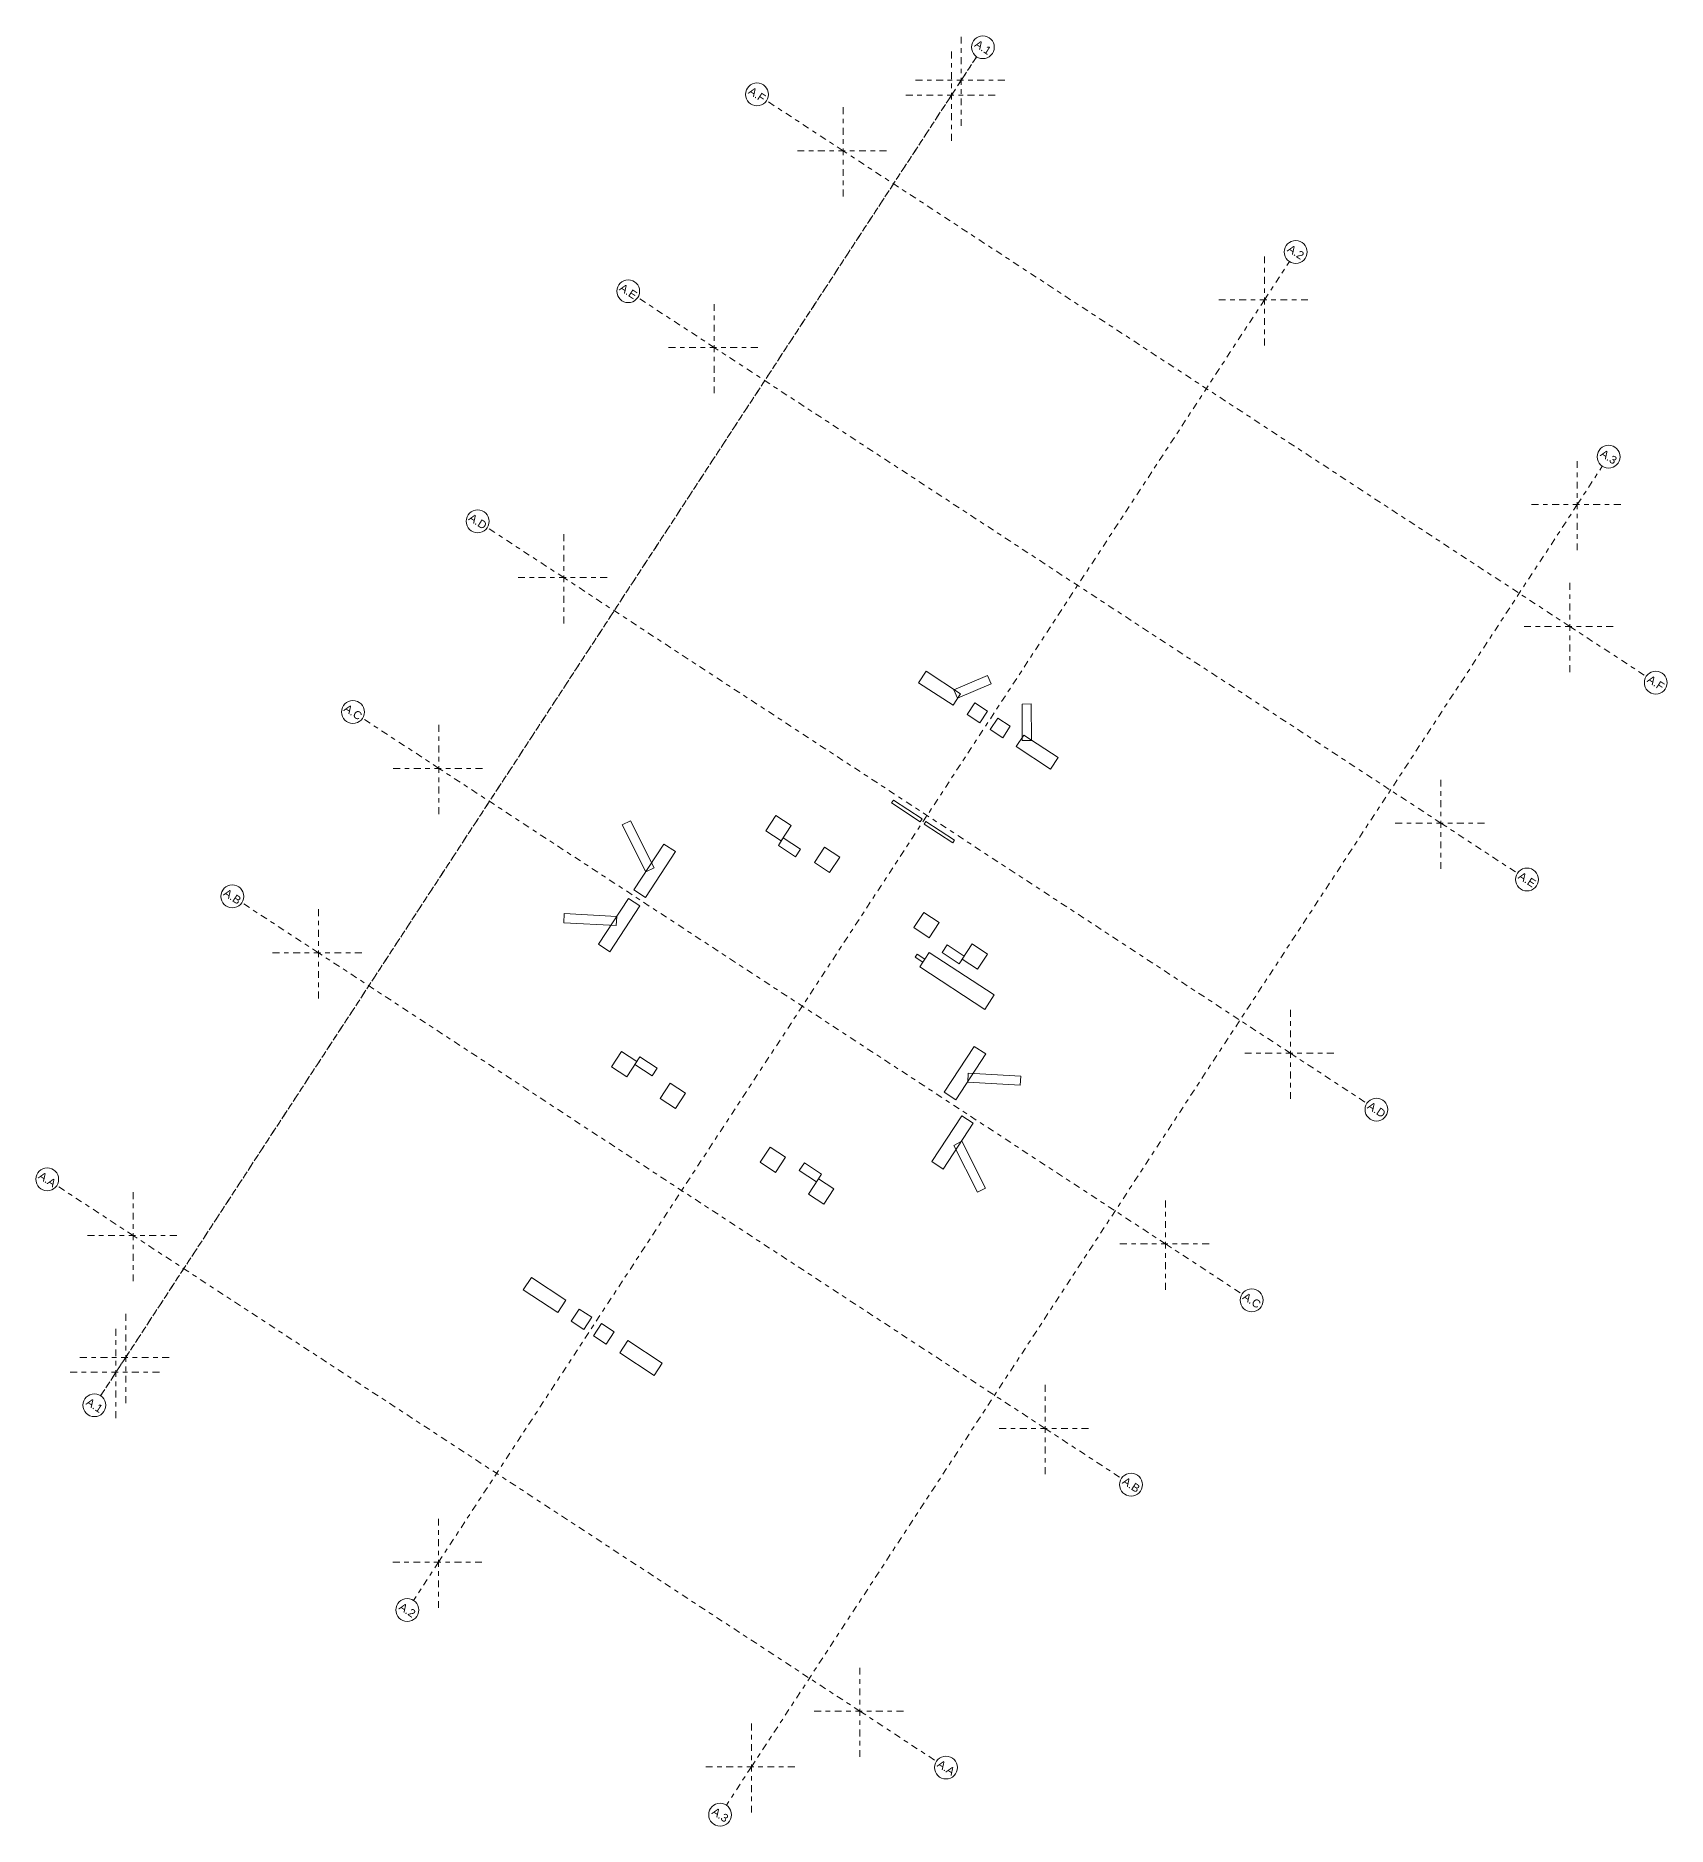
# Model space of a CAD drawing. Header units: metres. Extents: x 2696276 to 2696381, y 1245119 to 1245220.
# Drawn here: x 2696278.3 to 2696313.99, y 1245153.23 to 1245192.39 of the extents above; entities that cross this region are included whole.
import ezdxf

# ---------------------------------------------------------------- set-up
doc = ezdxf.new("R2010")
doc.units = ezdxf.units.M
doc.header["$PDMODE"] = 2
doc.header["$PDSIZE"] = -2
doc.linetypes.add('000_hbf_Strichpunkt 3_1_1mm Achsen', pattern=[0.25, 0.15, -0.05, 0, -0.05])
doc.layers.add('1_M01_Achsen.V', color=7, linetype='Continuous')
doc.layers.add('A-GENM', color=5, linetype='Continuous', lineweight=9)
doc.styles.add('ERSTELLTER_STIL_2', font='arial.ttf')

# ---------------------------------------------------------------- blocks, each defined once
blk = doc.blocks.new('Family - 272-2474404-Ebene 0')
at = {"layer": 'A-GENM', "lineweight": 5}
for p, q in [((0.4501, 0.1501), (-0.4501, 0.1501)), ((-0.4501, 0.1501), (-0.4501, -0.1501)), ((0.4501, -0.1501), (0.4501, 0.1501)), ((-0.4501, -0.1501), (0.4501, -0.1501))]:
    blk.add_line(p, q, dxfattribs=at)
blk = doc.blocks.new('Family - 798-2474414-Ebene 0')
at = {"layer": 'A-GENM', "lineweight": 5}
for p, q in [((0.6001, 0.1501), (-0.6001, 0.1501)), ((-0.6001, 0.1501), (-0.6001, -0.1501)), ((0.6001, -0.1501), (0.6001, 0.1501)), ((-0.6001, -0.1501), (0.6001, -0.1501))]:
    blk.add_line(p, q, dxfattribs=at)
blk = doc.blocks.new('Family - 925-2474417-Ebene 0')
at = {"layer": 'A-GENM', "lineweight": 5}
for p, q in [((0.6001, 0.1501), (-0.6001, 0.1501)), ((-0.6001, 0.1501), (-0.6001, -0.1501)), ((0.6001, -0.1501), (0.6001, 0.1501)), ((-0.6001, -0.1501), (0.6001, -0.1501))]:
    blk.add_line(p, q, dxfattribs=at)
blk = doc.blocks.new('Family - 995-2474419-Ebene 0')
at = {"layer": 'A-GENM', "lineweight": 5}
for p, q in [((0.1651, 0.1501), (-0.1651, 0.1501)), ((-0.1651, 0.1501), (-0.1651, -0.1501)), ((0.1651, -0.1501), (0.1651, 0.1501)), ((-0.1651, -0.1501), (0.1651, -0.1501))]:
    blk.add_line(p, q, dxfattribs=at)
blk = doc.blocks.new('Family - 1863-2474436-Ebene 0')
at = {"layer": 'A-GENM', "lineweight": 5}
for p, q in [((0.2251, 0.1001), (-0.2251, 0.1001)), ((-0.2251, 0.1001), (-0.2251, -0.1001)), ((0.2251, -0.1001), (0.2251, 0.1001)), ((-0.2251, -0.1001), (0.2251, -0.1001))]:
    blk.add_line(p, q, dxfattribs=at)
blk = doc.blocks.new('Family - 1990-2474439-Ebene 0')
at = {"layer": 'A-GENM', "lineweight": 5}
for p, q in [((0.2251, 0.1001), (-0.2251, 0.1001)), ((-0.2251, 0.1001), (-0.2251, -0.1001)), ((0.2251, -0.1001), (0.2251, 0.1001)), ((-0.2251, -0.1001), (0.2251, -0.1001))]:
    blk.add_line(p, q, dxfattribs=at)
blk = doc.blocks.new('A$C4181af03')
at = {"layer": '1_M01_Achsen.V', "color": 7, "linetype": '000_hbf_Strichpunkt 3_1_1mm Achsen', "lineweight": 13}
for p, q in [((-8.041, 17.85), (-8.041, 18.85)), ((-8.041, 18.239), (-8.041, 18.85)), ((8.319, 17.85), (8.319, 18.85)), ((8.319, 17.85), (8.319, 18.85)), ((-8.041, 18.239), (-8.041, -15.54)), ((-8.041, 17.85), (-8.041, -15.15)), ((8.319, 17.85), (8.319, -15.15)), ((8.319, 17.85), (8.319, -15.15)), ((-9.361, 15.53), (-11.361, 15.53)), ((-9.361, 15.53), (-11.361, 15.53)), ((9.639, 15.53), (-9.361, 15.53)), ((9.639, 15.53), (-9.361, 15.53)), ((9.639, 15.53), (11.639, 15.53)), ((9.639, 15.53), (11.639, 15.53)), ((-9.361, 10.385), (-11.361, 10.385)), ((-9.361, 10.385), (-11.361, 10.385)), ((9.639, 10.385), (-9.361, 10.385)), ((9.639, 10.385), (-9.361, 10.385)), ((9.639, 10.385), (11.639, 10.385)), ((9.639, 10.385), (11.639, 10.385)), ((-9.361, 4.37), (-11.361, 4.37)), ((-9.361, 4.37), (-11.361, 4.37)), ((9.639, 4.37), (-9.361, 4.37)), ((9.639, 4.37), (-9.361, 4.37)), ((9.639, 4.37), (11.639, 4.37)), ((9.639, 4.37), (11.639, 4.37)), ((-9.361, -5.435), (-11.361, -5.435)), ((-9.361, -5.435), (-11.361, -5.435)), ((9.639, -5.435), (-9.361, -5.435)), ((9.639, -5.435), (-9.361, -5.435)), ((9.639, -5.435), (11.639, -5.435)), ((9.639, -5.435), (11.639, -5.435)), ((-9.361, -12.83), (-11.361, -12.83)), ((-9.361, -12.83), (-11.361, -12.83)), ((9.639, -12.83), (-9.361, -12.83)), ((9.639, -12.83), (-9.361, -12.83)), ((9.639, -12.83), (11.639, -12.83)), ((9.639, -12.83), (11.639, -12.83)), ((-8.041, -15.15), (-8.041, -16.15)), ((8.319, -15.15), (8.319, -16.15)), ((8.319, -15.15), (8.319, -16.15)), ((-8.041, -15.54), (-8.041, -16.15))]:
    blk.add_line(p, q, dxfattribs=at)
at = {"layer": '1_M01_Achsen.V', "color": 62, "linetype": '000_hbf_Strichpunkt 3_1_1mm Achsen', "lineweight": 13, "true_color": 0x8cbb26}
for p, q in [((0.139, 17.85), (0.139, 18.85)), ((0.139, 17.85), (0.139, 18.85)), ((0.139, 17.85), (0.139, -15.15)), ((0.139, 17.85), (0.139, -15.15)), ((-9.361, -0.615), (-11.361, -0.615)), ((-9.361, -0.615), (-11.361, -0.615)), ((9.639, -0.615), (-9.361, -0.615)), ((-9.361, -0.615), (-9.361, -0.615)), ((9.639, -0.615), (-9.361, -0.615)), ((9.639, -0.615), (9.639, -0.615)), ((9.639, -0.615), (11.639, -0.615)), ((9.639, -0.615), (11.639, -0.615)), ((0.139, -15.15), (0.139, -16.15)), ((0.139, -15.15), (0.139, -16.15))]:
    blk.add_line(p, q, dxfattribs=at)
at = {"layer": '1_M01_Achsen.V', "color": 7, "linetype": 'Continuous', "lineweight": 13}
for centre in [(-8.041, 19.1), (-8.041, 19.1), (8.319, 19.1), (8.319, 19.1), (-11.611, 15.53), (-11.611, 15.53), (11.889, 15.53), (11.889, 15.53), (-11.611, 10.385), (-11.611, 10.385), (11.889, 10.385), (11.889, 10.385), (-11.611, 4.37), (-11.611, 4.37), (11.889, 4.37), (11.889, 4.37), (-11.611, -5.435), (-11.611, -5.435), (11.889, -5.435), (11.889, -5.435), (-11.611, -12.83), (-11.611, -12.83), (11.889, -12.83), (11.889, -12.83), (-8.041, -16.4), (-8.041, -16.4), (8.319, -16.4), (8.319, -16.4)]:
    blk.add_circle(centre, 0.25, dxfattribs=at)
at = {"layer": '1_M01_Achsen.V', "color": 62, "linetype": 'Continuous', "lineweight": 13, "true_color": 0x8cbb26}
for centre in [(0.139, 19.1), (0.139, 19.1), (-11.611, -0.615), (-11.611, -0.615), (11.889, -0.615), (11.889, -0.615), (0.139, -16.4), (0.139, -16.4)]:
    blk.add_circle(centre, 0.25, dxfattribs=at)
at = {"layer": '1_M01_Achsen.V', "color": 7, "linetype": '000_hbf_Strichpunkt 3_1_1mm Achsen', "lineweight": 13}
for p in [(-8.041, 18.239), (-8.041, 18.239), (-8.041, 17.85), (-8.041, 17.85), (8.319, 17.85), (8.319, 17.85), (8.319, 17.85), (8.319, 17.85), (-9.361, 15.53), (-9.361, 15.53), (-9.361, 15.53), (-9.361, 15.53), (9.639, 15.53), (9.639, 15.53), (9.639, 15.53), (9.639, 15.53), (-9.361, 10.385), (-9.361, 10.385), (-9.361, 10.385), (-9.361, 10.385), (9.639, 10.385), (9.639, 10.385), (9.639, 10.385), (9.639, 10.385), (-9.361, 4.37), (-9.361, 4.37), (-9.361, 4.37), (-9.361, 4.37), (9.639, 4.37), (9.639, 4.37), (9.639, 4.37), (9.639, 4.37), (-9.361, -5.435), (-9.361, -5.435), (-9.361, -5.435), (-9.361, -5.435), (9.639, -5.435), (9.639, -5.435), (9.639, -5.435), (9.639, -5.435), (-9.361, -12.83), (-9.361, -12.83), (-9.361, -12.83), (-9.361, -12.83), (9.639, -12.83), (9.639, -12.83), (9.639, -12.83), (9.639, -12.83), (-8.041, -15.15), (-8.041, -15.15), (8.319, -15.15), (8.319, -15.15), (8.319, -15.15), (8.319, -15.15), (-8.041, -15.54), (-8.041, -15.54)]:
    blk.add_point(p, dxfattribs=at)
at = {"layer": '1_M01_Achsen.V', "color": 62, "linetype": '000_hbf_Strichpunkt 3_1_1mm Achsen', "lineweight": 13, "true_color": 0x8cbb26}
for p in [(0.139, 17.85), (0.139, 17.85), (0.139, 17.85), (0.139, 17.85), (-9.361, -0.615), (-9.361, -0.615), (-9.361, -0.615), (9.639, -0.615), (9.639, -0.615), (9.639, -0.615), (0.139, -15.15), (0.139, -15.15), (0.139, -15.15), (0.139, -15.15)]:
    blk.add_point(p, dxfattribs=at)
at = {"layer": '1_M01_Achsen.V', "color": 7, "lineweight": 13, "char_height": 0.175, "attachment_point": 1, "style": 'ERSTELLTER_STIL_2'}
for s, insert in [('\\A1;{\\pql;\\pt0;\\fArial|b0|i0|c0|p0;\\W1.000000;A.1}', (-8.221, 19.187)), ('\\A1;{\\pql;\\pt0;\\fArial|b0|i0|c0|p0;\\W1.000000;A.1}', (-8.221, 19.187)), ('\\A1;{\\pql;\\pt0;\\fArial|b0|i0|c0|p0;\\W1.000000;A.2}', (-0.041, 19.187)), ('\\A1;{\\pql;\\pt0;\\fArial|b0|i0|c0|p0;\\W1.000000;A.2}', (-0.041, 19.187)), ('\\A1;{\\pql;\\pt0;\\fArial|b0|i0|c0|p0;\\W1.000000;A.3}', (8.139, 19.187)), ('\\A1;{\\pql;\\pt0;\\fArial|b0|i0|c0|p0;\\W1.000000;A.3}', (8.139, 19.187)), ('\\A1;{\\pql;\\pt0;\\fArial|b0|i0|c0|p0;\\W1.000000;A.F}', (-11.798, 15.617)), ('\\A1;{\\pql;\\pt0;\\fArial|b0|i0|c0|p0;\\W1.000000;A.F}', (-11.798, 15.617)), ('\\A1;{\\pql;\\pt0;\\fArial|b0|i0|c0|p0;\\W1.000000;A.F}', (11.702, 15.617)), ('\\A1;{\\pql;\\pt0;\\fArial|b0|i0|c0|p0;\\W1.000000;A.F}', (11.702, 15.617)), ('\\A1;{\\pql;\\pt0;\\fArial|b0|i0|c0|p0;\\W1.000000;A.E}', (-11.804, 10.472)), ('\\A1;{\\pql;\\pt0;\\fArial|b0|i0|c0|p0;\\W1.000000;A.E}', (-11.804, 10.472)), ('\\A1;{\\pql;\\pt0;\\fArial|b0|i0|c0|p0;\\W1.000000;A.E}', (11.696, 10.472)), ('\\A1;{\\pql;\\pt0;\\fArial|b0|i0|c0|p0;\\W1.000000;A.E}', (11.696, 10.472)), ('\\A1;{\\pql;\\pt0;\\fArial|b0|i0|c0|p0;\\W1.000000;A.D}', (-11.811, 4.457)), ('\\A1;{\\pql;\\pt0;\\fArial|b0|i0|c0|p0;\\W1.000000;A.D}', (-11.811, 4.457)), ('\\A1;{\\pql;\\pt0;\\fArial|b0|i0|c0|p0;\\W1.000000;A.D}', (11.689, 4.457)), ('\\A1;{\\pql;\\pt0;\\fArial|b0|i0|c0|p0;\\W1.000000;A.D}', (11.689, 4.457)), ('\\A1;{\\pql;\\pt0;\\fArial|b0|i0|c0|p0;\\W1.000000;A.C}', (-11.811, -0.528)), ('\\A1;{\\pql;\\pt0;\\fArial|b0|i0|c0|p0;\\W1.000000;A.C}', (-11.811, -0.528)), ('\\A1;{\\pql;\\pt0;\\fArial|b0|i0|c0|p0;\\W1.000000;A.C}', (11.689, -0.528)), ('\\A1;{\\pql;\\pt0;\\fArial|b0|i0|c0|p0;\\W1.000000;A.C}', (11.689, -0.528)), ('\\A1;{\\pql;\\pt0;\\fArial|b0|i0|c0|p0;\\W1.000000;A.B}', (-11.804, -5.348)), ('\\A1;{\\pql;\\pt0;\\fArial|b0|i0|c0|p0;\\W1.000000;A.B}', (-11.804, -5.348)), ('\\A1;{\\pql;\\pt0;\\fArial|b0|i0|c0|p0;\\W1.000000;A.B}', (11.696, -5.348)), ('\\A1;{\\pql;\\pt0;\\fArial|b0|i0|c0|p0;\\W1.000000;A.B}', (11.696, -5.348)), ('\\A1;{\\pql;\\pt0;\\fArial|b0|i0|c0|p0;\\W1.000000;A.A}', (-11.804, -12.743)), ('\\A1;{\\pql;\\pt0;\\fArial|b0|i0|c0|p0;\\W1.000000;A.A}', (-11.804, -12.743)), ('\\A1;{\\pql;\\pt0;\\fArial|b0|i0|c0|p0;\\W1.000000;A.A}', (11.696, -12.743)), ('\\A1;{\\pql;\\pt0;\\fArial|b0|i0|c0|p0;\\W1.000000;A.A}', (11.696, -12.743)), ('\\A1;{\\pql;\\pt0;\\fArial|b0|i0|c0|p0;\\W1.000000;A.1}', (-8.221, -16.313)), ('\\A1;{\\pql;\\pt0;\\fArial|b0|i0|c0|p0;\\W1.000000;A.1}', (-8.221, -16.313)), ('\\A1;{\\pql;\\pt0;\\fArial|b0|i0|c0|p0;\\W1.000000;A.2}', (-0.041, -16.313)), ('\\A1;{\\pql;\\pt0;\\fArial|b0|i0|c0|p0;\\W1.000000;A.2}', (-0.041, -16.313)), ('\\A1;{\\pql;\\pt0;\\fArial|b0|i0|c0|p0;\\W1.000000;A.3}', (8.139, -16.313)), ('\\A1;{\\pql;\\pt0;\\fArial|b0|i0|c0|p0;\\W1.000000;A.3}', (8.139, -16.313))]:
    blk.add_mtext(s, dxfattribs=dict(at, insert=insert))
blk = doc.blocks.new('A$C6d3b86bb')
blk.add_blockref('A$C4181af03', (0, 0))

msp = doc.modelspace()

# ---------------------------------------------------------------- linework, layer by layer
at = {"layer": 'A-GENM', "lineweight": 5}
for p, q in [((2696297.778, 1245178.493), (2696297.614, 1245178.242)), ((2696298.532, 1245178.001), (2696297.778, 1245178.493)), ((2696299.12, 1245178.399), (2696298.385, 1245178.084)), ((2696299.199, 1245178.215), (2696299.12, 1245178.399)), ((2696297.614, 1245178.242), (2696298.367, 1245177.749)), ((2696298.367, 1245177.749), (2696298.532, 1245178.001)), ((2696298.385, 1245178.084), (2696298.464, 1245177.9)), ((2696298.464, 1245177.9), (2696299.199, 1245178.215)), ((2696298.841, 1245177.798), (2696298.677, 1245177.547)), ((2696298.677, 1245177.547), (2696298.953, 1245177.366)), ((2696299.117, 1245177.617), (2696298.841, 1245177.798)), ((2696298.953, 1245177.366), (2696299.117, 1245177.617)), ((2696300.076, 1245177.777), (2696299.876, 1245177.775)), ((2696299.876, 1245177.775), (2696299.882, 1245176.975)), ((2696300.082, 1245176.976), (2696300.076, 1245177.777)), ((2696299.882, 1245176.975), (2696300.082, 1245176.976)), ((2696297.06, 1245175.671), (2696297.022, 1245175.612)), ((2696297.022, 1245175.612), (2696297.65, 1245175.201)), ((2696297.688, 1245175.26), (2696297.06, 1245175.671)), ((2696291.306, 1245175.219), (2696291.127, 1245175.129)), ((2696291.824, 1245174.192), (2696291.306, 1245175.219)), ((2696294.492, 1245175.335), (2696294.273, 1245175)), ((2696294.827, 1245175.115), (2696294.492, 1245175.335)), ((2696297.65, 1245175.201), (2696297.688, 1245175.26)), ((2696297.772, 1245175.205), (2696297.733, 1245175.147)), ((2696297.733, 1245175.147), (2696298.361, 1245174.736)), ((2696298.399, 1245174.794), (2696297.772, 1245175.205)), ((2696291.127, 1245175.129), (2696291.646, 1245174.102)), ((2696294.273, 1245175), (2696294.608, 1245174.781)), ((2696294.653, 1245174.85), (2696294.544, 1245174.682)), ((2696294.608, 1245174.781), (2696294.827, 1245175.115)), ((2696295.03, 1245174.603), (2696294.653, 1245174.85)), ((2696298.361, 1245174.736), (2696298.399, 1245174.794)), ((2696294.544, 1245174.682), (2696294.92, 1245174.436)), ((2696294.92, 1245174.436), (2696295.03, 1245174.603)), ((2696295.551, 1245174.642), (2696295.332, 1245174.307)), ((2696295.886, 1245174.423), (2696295.551, 1245174.642)), ((2696295.666, 1245174.088), (2696295.886, 1245174.423)), ((2696291.646, 1245174.102), (2696291.824, 1245174.192)), ((2696295.332, 1245174.307), (2696295.666, 1245174.088)), ((2696289.859, 1245173.191), (2696289.848, 1245172.991)), ((2696291.008, 1245173.127), (2696289.859, 1245173.191)), ((2696291.264, 1245173.524), (2696290.607, 1245172.52)), ((2696290.858, 1245172.356), (2696291.515, 1245173.36)), ((2696291.515, 1245173.36), (2696291.264, 1245173.524)), ((2696297.726, 1245173.218), (2696297.507, 1245172.883)), ((2696298.061, 1245172.999), (2696297.726, 1245173.218)), ((2696289.848, 1245172.991), (2696290.996, 1245172.927)), ((2696290.996, 1245172.927), (2696291.008, 1245173.127)), ((2696297.507, 1245172.883), (2696297.842, 1245172.664)), ((2696297.842, 1245172.664), (2696298.061, 1245172.999)), ((2696290.607, 1245172.52), (2696290.858, 1245172.356)), ((2696298.785, 1245172.526), (2696298.566, 1245172.191)), ((2696299.12, 1245172.306), (2696298.785, 1245172.526)), ((2696297.539, 1245172.238), (2696297.583, 1245172.305)), ((2696297.539, 1245172.238), (2696297.707, 1245172.129)), ((2696297.75, 1245172.196), (2696297.583, 1245172.305)), ((2696297.706, 1245172.129), (2696297.638, 1245172.024)), ((2696297.638, 1245172.024), (2696299.061, 1245171.093)), ((2696297.75, 1245172.196), (2696297.707, 1245172.129)), ((2696297.846, 1245172.342), (2696297.75, 1245172.196)), ((2696299.269, 1245171.411), (2696297.846, 1245172.342)), ((2696298.566, 1245172.191), (2696298.901, 1245171.972)), ((2696298.901, 1245171.972), (2696299.12, 1245172.306)), ((2696299.061, 1245171.093), (2696299.269, 1245171.411)), ((2696291.116, 1245170.176), (2696290.897, 1245169.841)), ((2696291.451, 1245169.957), (2696291.116, 1245170.176)), ((2696298.832, 1245170.287), (2696298.175, 1245169.283)), ((2696298.426, 1245169.118), (2696299.083, 1245170.123)), ((2696299.083, 1245170.123), (2696298.832, 1245170.287)), ((2696290.897, 1245169.841), (2696291.232, 1245169.622)), ((2696291.232, 1245169.622), (2696291.451, 1245169.957)), ((2696298.7, 1245169.703), (2696298.689, 1245169.503)), ((2696299.849, 1245169.638), (2696298.7, 1245169.703)), ((2696292.175, 1245169.483), (2696291.956, 1245169.148)), ((2696292.51, 1245169.264), (2696292.175, 1245169.483)), ((2696292.291, 1245168.929), (2696292.51, 1245169.264)), ((2696298.175, 1245169.283), (2696298.426, 1245169.118)), ((2696298.689, 1245169.503), (2696299.837, 1245169.438)), ((2696299.837, 1245169.438), (2696299.849, 1245169.638)), ((2696291.956, 1245169.148), (2696292.291, 1245168.929)), ((2696294.367, 1245168.085), (2696294.148, 1245167.75)), ((2696294.702, 1245167.866), (2696294.367, 1245168.085)), ((2696298.561, 1245168.211), (2696298.382, 1245168.12)), ((2696298.382, 1245168.12), (2696298.901, 1245167.094)), ((2696299.079, 1245167.184), (2696298.561, 1245168.211)), ((2696294.148, 1245167.75), (2696294.483, 1245167.531)), ((2696294.483, 1245167.531), (2696294.702, 1245167.866)), ((2696295.113, 1245167.737), (2696295.003, 1245167.569)), ((2696295.49, 1245167.49), (2696295.113, 1245167.737)), ((2696295.003, 1245167.569), (2696295.38, 1245167.323)), ((2696295.425, 1245167.392), (2696295.206, 1245167.057)), ((2696295.38, 1245167.323), (2696295.49, 1245167.49)), ((2696295.76, 1245167.173), (2696295.425, 1245167.392)), ((2696295.206, 1245167.057), (2696295.541, 1245166.838)), ((2696295.541, 1245166.838), (2696295.76, 1245167.173)), ((2696298.901, 1245167.094), (2696299.079, 1245167.184)), ((2696289.14, 1245165.229), (2696288.964, 1245164.961)), ((2696288.964, 1245164.961), (2696289.717, 1245164.468)), ((2696289.893, 1245164.736), (2696289.14, 1245165.229)), ((2696289.717, 1245164.468), (2696289.893, 1245164.736)), ((2696290.19, 1245164.541), (2696290.014, 1245164.273)), ((2696290.014, 1245164.273), (2696290.291, 1245164.093)), ((2696290.466, 1245164.361), (2696290.19, 1245164.541)), ((2696290.291, 1245164.093), (2696290.466, 1245164.361)), ((2696290.675, 1245164.224), (2696290.5, 1245163.956)), ((2696290.952, 1245164.043), (2696290.675, 1245164.224)), ((2696290.5, 1245163.956), (2696290.776, 1245163.775)), ((2696290.776, 1245163.775), (2696290.952, 1245164.043)), ((2696291.249, 1245163.849), (2696291.073, 1245163.581)), ((2696292.002, 1245163.356), (2696291.249, 1245163.849)), ((2696291.073, 1245163.581), (2696291.826, 1245163.088)), ((2696291.826, 1245163.088), (2696292.002, 1245163.356))]:
    msp.add_line(p, q, dxfattribs=at)

# ---------------------------------------------------------------- block references
at = {"rotation": 326.8000006198631}
msp.add_blockref('A$C6d3b86bb', (2696295.289, 1245171.757), dxfattribs=at)
at = {"layer": 'A-GENM', "lineweight": 5, "extrusion": (0, 0, -1), "zscale": -1}
for name, p, rotation in [('Family - 995-2474419-Ebene 0', (-2696299.399, 1245177.253), 33.19999938013694), ('Family - 272-2474404-Ebene 0', (-2696300.207, 1245176.725), 33.19999938013694), ('Family - 925-2474417-Ebene 0', (-2696291.838, 1245174.128), 303.1999993801369), ('Family - 1863-2474436-Ebene 0', (-2696298.368, 1245172.299), 213.1999993801369), ('Family - 1990-2474439-Ebene 0', (-2696291.649, 1245169.848), 33.19999938013694), ('Family - 798-2474414-Ebene 0', (-2696298.353, 1245168.186), 123.199999380137)]:
    msp.add_blockref(name, p, dxfattribs=dict(at, rotation=rotation))

doc.saveas('drawing.dxf')
